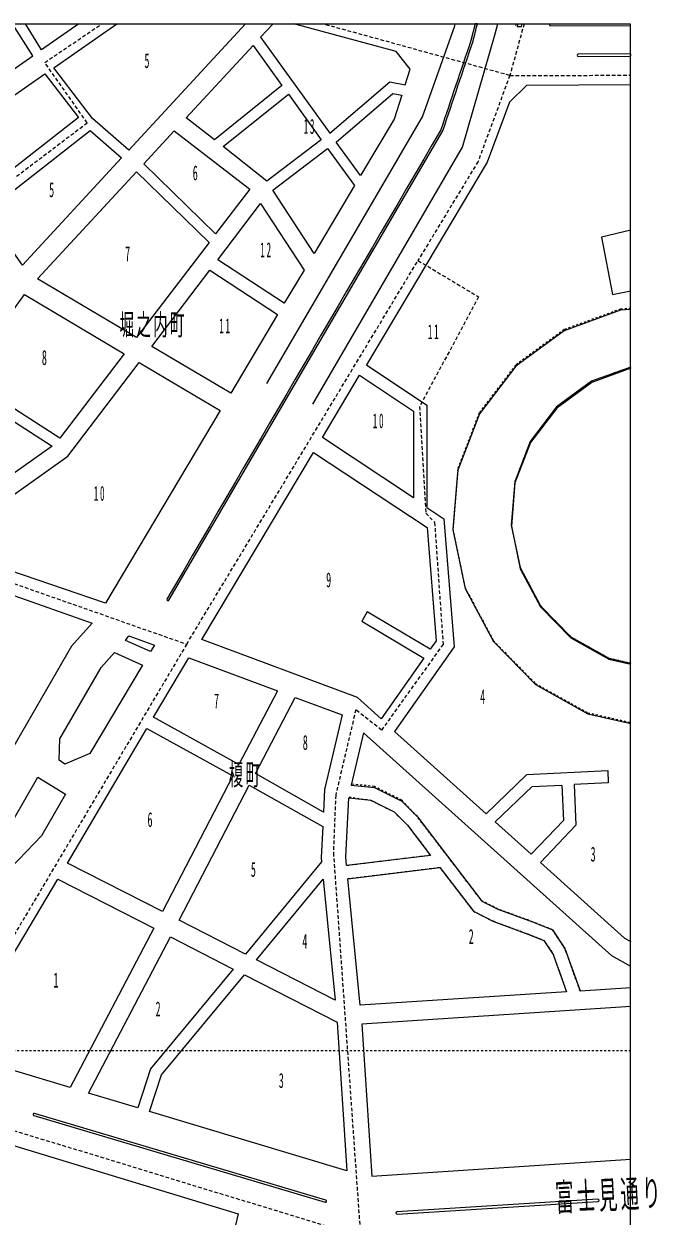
# Model space of a CAD drawing. Units: millimetres, scale not verified. Extents: x -73 to 79, y -72 to 79.
# Drawn here: x 47.8 to 78.6, y 20.1 to 78.2 of the extents above; entities that cross this region are included whole.
import ezdxf
from ezdxf.enums import TextEntityAlignment as Align

# ---------------------------------------------------------------- set-up
doc = ezdxf.new("R2010")
doc.units = ezdxf.units.MM
doc.header["$LTSCALE"] = 0.25
doc.linetypes.add('USER1', pattern=[0.70556, 0.35278, -0.35278])
doc.linetypes.add('USER3', pattern=[0.970145, 0.70556, -0.264585])
for name, color, linetype, lineweight in [('0-0_01 グリッド', 7, 'USER1', 18), ('0-C_13 町界', 30, 'USER3', 18), ('0-D_14 公・官庁施設', 7, 'Continuous', 18), ('1-6_23 園路・他敷地道', 7, 'USER1', 18), ('1-7_24 立体交差', 7, 'Continuous', 18), ('1-D_30 公園・緑地', 3, 'Continuous', 18)]:
    doc.layers.add(name, color=color, linetype=linetype, lineweight=lineweight)
for name, color, linetype in [('0-3_04 通称名・高速名', 7, 'Continuous'), ('0-4_05 町名', 7, 'Continuous'), ('0-6_07 街区符号', 7, 'Continuous'), ('1-8_25 分離帯等', 7, 'Continuous'), ('1-9_26 道路', 7, 'Continuous')]:
    doc.layers.add(name, color=color, linetype=linetype)
doc.styles.add('ＭＳ ゴシック', font='')
doc.styles.get('ＭＳ ゴシック').set_extended_font_data('MS Gothic')

msp = doc.modelspace()

# ---------------------------------------------------------------- linework, layer by layer
at = {"layer": '0-0_01 グリッド'}
msp.add_line((77.3667, 28.1459), (-72.6227, 28.1459), dxfattribs=at)
at = {"layer": '0-0_01 グリッド', "linetype": 'Continuous'}
msp.add_lwpolyline([(-72.6389, -71.8366), (77.3505, -71.8366), (77.3505, 78.1528), (-72.6389, 78.1528)], close=True, dxfattribs=at)
at = {"layer": '0-C_13 町界'}
for p, q in [((71.4686, 75.6527), (62.3535, 78.169)), ((72.1631, 78.169), (71.4686, 75.6527)), ((71.4686, 75.6527), (77.3667, 75.6655)), ((55.7237, 47.954), (66.9948, 66.643)), ((55.7237, 47.954), (42.5262, 25.7237)), ((62.873, 37.7854), (64.1953, 19.1121)), ((42.5262, 25.7237), (64.1953, 19.1121))]:
    msp.add_line(p, q, dxfattribs=at)
for points in [[(45.2278, 69.0739), (50.8716, 73.3459), (48.8135, 76.2852), (51.5837, 78.169)], [(71.4686, 75.6527), (69.9218, 71.4641), (66.9948, 66.643)], [(66.9948, 66.643), (69.9493, 64.8705), (67.0733, 59.5316), (67.3799, 54.3323), (67.8051, 53.8837), (68.2164, 47.9457), (65.2178, 43.7709), (63.9638, 44.7583), (62.984, 40.5959)], [(26.0785, 51.7277), (33.5978, 56.6515), (39.2306, 53.7452), (55.7237, 47.954)]]:
    msp.add_lwpolyline(points, dxfattribs=at)
msp.add_arc((1056.7491, -0.0357), 994.5954, 177.65868, 177.82071, dxfattribs=at)
at = {"layer": '0-D_14 公・官庁施設'}
msp.add_lwpolyline([(77.3667, 68.1193), (75.9328, 67.7779), (76.4695, 64.9839), (77.3667, 65.163)], dxfattribs=at)
at = {"layer": '1-6_23 園路・他敷地道'}
for points in [[(77.3667, 64.3041), (76.8588, 64.2714), (74.1096, 63.2758), (71.7518, 61.5456), (69.9762, 59.2209), (68.9282, 56.4903), (68.6918, 53.575), (69.2858, 50.7114), (70.6625, 48.131), (72.7116, 46.0426), (75.2651, 44.6163), (77.3667, 44.1382)], [(77.3667, 61.454), (75.4525, 60.7605), (73.7486, 59.5103), (72.4656, 57.8304), (71.7084, 55.8578), (71.5375, 53.7514), (71.9668, 51.6816), (72.9617, 49.8178), (74.4417, 48.3088), (76.287, 47.2787), (77.3667, 47.0327)], [(74.8958, 31.0605), (74.1537, 33.1372), (73.5481, 34.046), (72.5755, 34.4353), (70.8919, 35.0554), (70.1071, 35.4496), (66.9631, 39.5534), (66.1997, 40.3575), (64.8678, 41.0238), (63.7267, 41.1381)], [(63.6344, 40.5146), (64.6934, 40.3568), (65.8303, 39.7883), (66.4849, 39.1338), (67.6066, 37.6696), (63.5166, 37.1673)], [(63.5772, 36.5348), (68.0552, 37.0846), (69.6916, 34.9473), (70.639, 34.4739), (72.3471, 33.8421), (73.1292, 33.5293), (73.5818, 32.8506), (74.2364, 31.0191)]]:
    msp.add_lwpolyline(points, dxfattribs=at)
at = {"layer": '1-7_24 立体交差'}
msp.add_line((71.7735, 78.169), (71.7442, 78.0643), dxfattribs=at)
for points in [[(59.6326, 60.6458), (67.2173, 73.6394), (68.7897, 78.0643), (68.8141, 78.169)], [(61.8664, 59.646), (69.1576, 72.1697), (70.7596, 77.6822), (70.8823, 78.169)]]:
    msp.add_lwpolyline(points, dxfattribs=at)
at = {"layer": '1-8_25 分離帯等'}
for p, q in [((54.8563, 50.0941), (68.2033, 72.9655)), ((48.2719, 24.9923), (62.4755, 20.7713)), ((62.5058, 20.8729), (48.3016, 25.0935)), ((75.7605, 20.9194), (65.9709, 20.3021)), ((65.9778, 20.196), (75.7674, 20.8133))]:
    msp.add_line(p, q, dxfattribs=at)
for points in [[(69.8897, 78.169), (69.7815, 78.169), (69.5769, 77.356)], [(74.8014, 76.585), (77.3667, 76.6029), (77.3667, 76.709), (74.8007, 76.6911)]]:
    msp.add_lwpolyline(points, dxfattribs=at)
for centre, radius, start, end in [((-91.4013, 118.4064), 166.2342, 345.69277, 345.99231), ((1655.3557, -461.0735), 1674.6942, 161.24579, 161.40278), ((-9249.0725, 3224.3361), 9835.79, 341.31298, 341.3398), ((74.804, 76.6355), 0.0556, 93.33217, 178.15698), ((74.8031, 76.6398), 0.0548, 182.55333, 268.19451), ((26644.9209, -15453.4666), 30779.8384, 149.70604, 149.75532), ((54.8133, 50.1214), 0.0551, 152.1009, 237.76115), ((54.81, 50.1224), 0.0543, 241.33196, 328.52969), ((48.289, 25.0441), 0.0546, 165.62063, 251.76831), ((48.288, 25.0406), 0.0547, 75.66235, 161.72733), ((75.7617, 20.8638), 0.0556, 6.1979, 91.2324), ((62.489, 20.8253), 0.0557, 255.95728, 340.92847), ((62.4885, 20.8208), 0.0549, 345.54183, 71.5945), ((75.7614, 20.8686), 0.0556, 276.1979, 1.2324), ((65.9773, 20.2465), 0.056, 96.5293, 180.901), ((65.9769, 20.2519), 0.0559, 186.48193, 270.94837)]:
    msp.add_arc(centre, radius, start, end, dxfattribs=at)
at = {"layer": '1-9_26 道路'}
for points in [[(43.0388, 78.169), (40.3888, 76.68), (43.0292, 72.9889), (48.221, 76.6077), (47.2408, 78.169)], [(50.4613, 78.169), (48.6557, 76.9109), (47.8658, 78.169)], [(58.5877, 78.169), (52.9118, 72.0243), (51.1424, 73.5629), (49.2483, 76.0337), (52.3124, 78.169)], [(59.9313, 78.169), (59.326, 77.5131), (62.7029, 72.8422), (65.6216, 75.3461), (66.3657, 75.1973), (66.6117, 75.96), (65.9234, 76.8144), (60.9452, 78.169)], [(71.8645, 78.169), (71.8317, 78.0467), (72.0405, 78.0471), (72.0725, 78.169)], [(77.3667, 78.0719), (73.4496, 78.054), (73.3793, 78.169)], [(77.3667, 75.1976), (72.2817, 75.1738), (71.459, 74.3518), (70.3682, 71.4311), (64.4785, 61.5539), (67.422, 59.5909), (67.422, 54.612), (68.2571, 54.0601), (68.7518, 47.8217), (65.8503, 43.7027), (70.3117, 39.6971), (72.2982, 41.607), (76.2373, 41.7989), (76.2663, 41.2002), (74.6044, 41.1192), (74.6905, 39.1455), (72.9597, 37.3189), (77.0566, 33.6409), (77.3667, 33.4672)], [(77.3667, 64.2511), (76.8671, 64.2191), (74.1179, 63.2234), (71.7601, 61.4933), (69.9845, 59.1685), (68.9365, 56.4379), (68.7001, 53.523), (69.2941, 50.6591), (70.6707, 48.0787), (72.7199, 45.9906), (75.2734, 44.564), (77.3667, 44.0879)], [(77.3667, 61.3985), (75.4608, 60.7081), (73.7569, 59.4579), (72.4739, 57.7781), (71.7167, 55.8054), (71.5458, 53.699), (71.975, 51.6296), (72.97, 49.7654), (74.45, 48.2564), (76.2952, 47.2264), (77.3667, 46.9824)], [(77.3667, 32.2539), (76.4365, 32.7748), (64.3393, 43.6379), (63.7426, 41.0906), (64.876, 40.9714), (66.2079, 40.3051), (66.9645, 39.5486), (70.1085, 35.4447), (70.8933, 35.0503), (72.5759, 34.4298), (73.5495, 34.0405), (74.1551, 33.132), (74.8917, 31.0694), (77.3667, 31.2321)], [(77.3667, 30.3129), (64.2635, 29.4516), (64.7396, 22.0446), (77.3667, 22.8673)]]:
    msp.add_lwpolyline(points, dxfattribs=at)
for points in [[(57.077, 72.5197), (55.6982, 73.5849), (58.9594, 77.1169), (60.3678, 75.169)], [(45.4042, 69.6682), (43.6445, 72.1277), (48.8142, 75.7313), (50.4472, 73.6001)], [(59.6236, 70.5119), (57.5069, 72.1869), (60.6778, 74.7391), (62.2805, 72.5225)], [(63.0129, 72.4129), (65.7711, 74.7763), (66.2031, 74.6901), (65.8303, 73.5298), (64.1918, 70.7827)], [(47.7304, 66.415), (45.8969, 68.9788), (51.0177, 72.9703), (52.5529, 71.6357)], [(53.6381, 71.3546), (55.1215, 72.9607), (58.7988, 70.1192), (57.1355, 67.9398)], [(59.9137, 70.0682), (62.5905, 72.0939), (63.8962, 70.288), (61.9284, 66.9872)], [(56.8124, 67.5164), (53.2839, 62.8913), (48.4594, 65.7473), (53.2784, 70.966)], [(57.2389, 66.6789), (59.328, 69.417), (61.4461, 66.1773), (60.4808, 64.5587)], [(54.0177, 62.4572), (56.8524, 66.1724), (60.1548, 64.013), (57.868, 60.1772)], [(44.9088, 60.9641), (47.8172, 64.979), (52.6803, 62.1003), (49.5411, 57.9855)], [(51.7749, 49.959), (43.7154, 52.7034), (49.9394, 57.1118), (53.4141, 61.6662), (57.3622, 59.3291)], [(66.7791, 55.0847), (62.3349, 58.0254), (64.1443, 61.0599), (66.7791, 59.3036)], [(42.7356, 53.0465), (39.8955, 54.0436), (44.5981, 60.5348), (49.1635, 57.5989)], [(67.2838, 47.2711), (65.2081, 44.3249), (64.052, 45.3625), (56.4624, 48.1765), (61.9008, 57.2978), (67.4371, 53.6336), (67.8754, 48.1118), (67.5887, 47.7045), (64.5246, 49.5263), (64.2545, 49.0719)], [(50.1185, 47.8596), (46.701, 41.9498), (40.0305, 45.2323), (43.0106, 51.8294), (51.1128, 48.9854)], [(52.7478, 48.1407), (52.9091, 48.3557), (54.1479, 47.9057), (53.9557, 47.5991)], [(53.5719, 46.9377), (51.0005, 42.6223), (49.7885, 42.1028), (49.5122, 42.3095), (49.5501, 43.352), (51.5579, 46.824), (52.2008, 47.553)], [(58.2676, 42.1014), (54.1135, 44.4), (55.8298, 47.2822), (60.1445, 45.6829)], [(62.4555, 40.9404), (62.4431, 40.8887), (62.3921, 39.7753), (59.0703, 41.657), (61.0113, 45.3612), (63.292, 44.5157)], [(54.5407, 34.9273), (49.916, 37.2955), (53.7883, 43.8543), (57.9727, 41.5385)], [(48.6488, 38.6149), (46.3875, 36.2778), (46.3606, 36.2502), (41.8461, 28.9948), (41.3672, 29.1436), (48.4683, 41.482), (49.8257, 40.6503)], [(62.2943, 37.3471), (58.5873, 32.8557), (55.3572, 34.5091), (58.7754, 41.094), (62.3542, 39.0704), (62.2729, 37.5656)], [(70.7589, 39.2954), (72.5518, 41.0189), (74.0056, 41.0899), (74.08, 39.3736), (72.5132, 37.7199)], [(63.5138, 37.167), (63.4725, 37.5911), (63.6275, 40.4688), (64.69, 40.3568), (65.8269, 39.788), (66.4815, 39.1338), (67.6032, 37.6693)], [(63.5807, 36.5293), (68.0559, 37.0791), (69.693, 34.9424), (70.6404, 34.4684), (72.3485, 33.8373), (73.1305, 33.5244), (73.5832, 32.8451), (74.233, 31.026), (64.1829, 30.3653)], [(49.4454, 36.5058), (54.1149, 34.1149), (50.051, 26.3593), (44.4134, 28.0577)], [(62.3769, 36.5052), (62.9523, 30.6202), (59.1337, 32.5756)], [(50.9454, 26.0899), (54.9314, 33.6974), (57.9865, 32.1326), (53.9543, 27.2777), (53.3411, 25.3685)], [(63.52, 22.3016), (53.9151, 25.1955), (54.4897, 26.9835), (58.5336, 31.8522), (63.0556, 29.5364)], [(35.6456, 13.3402), (42.5675, 24.9599), (58.2242, 20.2125), (55.6231, 9.1289)]]:
    msp.add_lwpolyline(points, close=True, dxfattribs=at)
at = {"layer": '1-D_30 公園・緑地'}
msp.add_lwpolyline([(77.3667, 61.454), (75.4525, 60.7605), (73.7486, 59.5103), (72.4656, 57.8304), (71.7084, 55.8578), (71.5375, 53.7514), (71.9668, 51.6816), (72.9617, 49.8178), (74.4417, 48.3088), (76.287, 47.2787), (77.3667, 47.0327)], dxfattribs=at)

# ---------------------------------------------------------------- texts
at = {"layer": '0-3_04 通称名・高速名', "insert": (73.7238, 20.1949), "char_height": 1.326, "attachment_point": 7, "rotation": 2.786, "style": 'ＭＳ ゴシック'}
msp.add_mtext('\\T1.17;\\W0.5;富士見通り', dxfattribs=at)
at = {"layer": '0-4_05 町名', "char_height": 1.028, "attachment_point": 7, "style": 'ＭＳ ゴシック'}
for s, insert in [('\\T1.17;\\W0.5;堀之内町', (52.4516, 62.892)), ('\\T1.17;\\W0.5;榎町', (57.7784, 40.9735))]:
    msp.add_mtext(s, dxfattribs=dict(at, insert=insert))
at = {"layer": '0-6_07 街区符号', "style": 'ＭＳ ゴシック', "width": 0.5}
for s, p in [('5', (53.6649, 75.7998)), ('6', (56.0173, 70.3317)), ('5', (49.0202, 69.5083)), ('7', (52.7244, 66.3922)), ('8', (48.6674, 61.3358)), ('9', (62.5189, 50.5078)), ('7', (57.0536, 44.6139)), ('4', (70.0244, 44.8217)), ('8', (61.3806, 42.5875)), ('6', (53.8131, 38.8323)), ('3', (75.4043, 37.1487)), ('5', (58.8498, 36.4056)), ('4', (61.3572, 32.9012)), ('2', (69.4656, 33.1348)), ('1', (49.2269, 31.0092)), ('2', (54.2079, 29.6101)), ('3', (60.2113, 26.1233))]:
    msp.add_text(s, height=0.7244, dxfattribs=at).set_placement(p, align=Align.BOTTOM_LEFT)
at = {"layer": '0-6_07 街区符号', "char_height": 0.7244, "attachment_point": 7, "style": 'ＭＳ ゴシック'}
for s, insert in [('\\T1.37;\\W0.45;13', (61.4261, 72.8012)), ('\\T1.37;\\W0.45;12', (59.3094, 66.8039)), ('\\T1.37;\\W0.45;11', (57.3106, 63.0997)), ('\\T1.37;\\W0.45;11', (67.4757, 62.8152)), ('\\T1.37;\\W0.45;10', (64.792, 58.4605)), ('\\T1.37;\\W0.45;10', (51.1955, 54.9269))]:
    msp.add_mtext(s, dxfattribs=dict(at, insert=insert))

doc.saveas('drawing.dxf')
